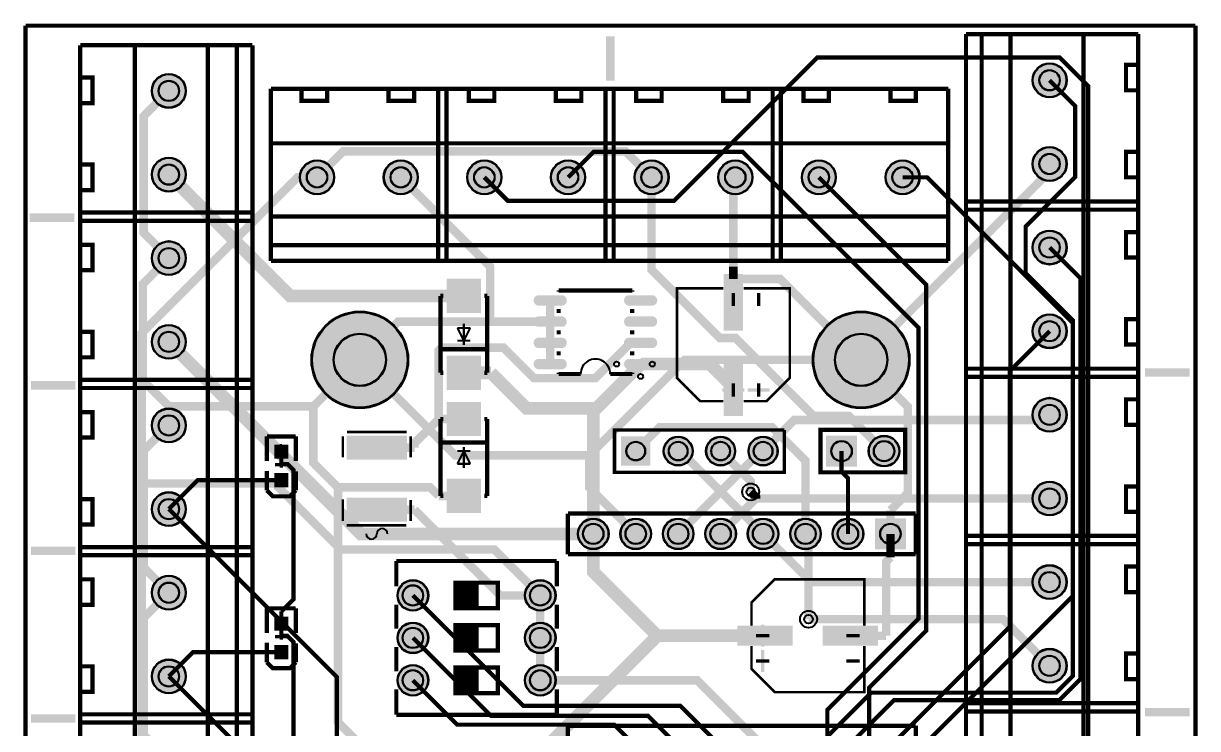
# Model space of a CAD drawing. Extents: x -432 to 3026, y -2850 to 1057.
# Drawn here: x -432 to 2334, y -604 to 1057 of the extents above; entities that cross this region are included whole.
import ezdxf

# ---------------------------------------------------------------- set-up
doc = ezdxf.new("R2010")
doc.units = 9
for name, color, linetype, true_color in [('BoardOutLine', 7, 'Continuous', 0xff00ff), ('BottomLayer', 7, 'Continuous', 0x0000ff), ('BottomSolderMaskLayer', 7, 'Continuous', 0xaa00ff), ('Document', 7, 'Continuous', 0xffffff), ('Hole', 7, 'Continuous', 0x222222), ('Multi-Layer', 7, 'Continuous', 0xc0c0c0), ('TopLayer', 7, 'Continuous', 0xff0000), ('TopPasteMaskLayer', 7, 'Continuous', 0x808080), ('TopSilkLayer', 7, 'Continuous', 0xffcc00), ('TopSolderMaskLayer', 7, 'Continuous', 0x800080)]:
    doc.layers.add(name, color=color, linetype=linetype, true_color=true_color)

msp = doc.modelspace()

# ---------------------------------------------------------------- hatches: boundary and pattern name
at = {"layer": 'BottomSolderMaskLayer'}
for points in [[(1944.6, 923.6, 1), (2025.4, 923.6, 1)], [(-130.4, 898.6, 1), (-49.6, 898.6, 1)], [(1944.6, 726.4, 1), (2025.4, 726.4, 1)], [(-130.4, 701.4, 1), (-49.6, 701.4, 1)], [(218.9, 695, 1), (299.6, 695, 1)], [(416.1, 695, 1), (496.8, 695, 1)], [(612.9, 695, 1), (693.7, 695, 1)], [(810.1, 695, 1), (890.9, 695, 1)], [(1007, 695, 1), (1087.7, 695, 1)], [(1204.2, 695, 1), (1284.9, 695, 1)], [(1401, 695, 1), (1481.8, 695, 1)], [(1598.2, 695, 1), (1679, 695, 1)], [(1944.6, 529.6, 1), (2025.4, 529.6, 1)], [(-130.4, 504.6, 1), (-49.6, 504.6, 1)], [(245.8, 265, 1), (474.2, 265, 1)], [(1426.9, 265, 1), (1655.3, 265, 1)], [(1944.6, 332.4, 1), (2025.4, 332.4, 1)], [(-130.4, 307.4, 1), (-49.6, 307.4, 1)], [(1944.6, 135.5, 1), (2025.4, 135.5, 1)], [(-130.4, 110.5, 1), (-49.6, 110.5, 1)], [(975.5, 84.5), (1044.5, 84.5), (1044.5, 15.5), (975.5, 15.5)], [(1075.5, 50, 1), (1144.5, 50, 1)], [(1175.5, 50, 1), (1244.5, 50, 1)], [(1275.5, 50, 1), (1344.5, 50, 1)], [(1458.6, 86.4), (1531.4, 86.4), (1531.4, 13.6), (1458.6, 13.6)], [(1558.6, 50, 1), (1631.4, 50, 1)], [(1944.6, -61.7, 1), (2025.4, -61.7, 1)], [(-130.4, -86.7, 1), (-49.6, -86.7, 1)], [(873.6, -145, 1), (946.4, -145, 1)], [(973.6, -145, 1), (1046.4, -145, 1)], [(1073.6, -145, 1), (1146.4, -145, 1)], [(1173.6, -145, 1), (1246.4, -145, 1)], [(1273.6, -145, 1), (1346.4, -145, 1)], [(1373.6, -145, 1), (1446.4, -145, 1)], [(1473.6, -145, 1), (1546.4, -145, 1)], [(1646.4, -181.4), (1573.6, -181.4), (1573.6, -108.6), (1646.4, -108.6)], [(1944.6, -258.6, 1), (2025.4, -258.6, 1)], [(-130.4, -283.6, 1), (-49.6, -283.6, 1)], [(448.6, -290, 1), (521.4, -290, 1)], [(748.6, -290, 1), (821.4, -290, 1)], [(448.6, -390, 1), (521.4, -390, 1)], [(748.6, -390, 1), (821.4, -390, 1)], [(-130.4, -480.8, 1), (-49.6, -480.8, 1)], [(1944.6, -455.8, 1), (2025.4, -455.8, 1)], [(448.6, -490, 1), (521.4, -490, 1)], [(748.6, -490, 1), (821.4, -490, 1)]]:
    msp.add_hatch(color=256, dxfattribs=at).paths.add_polyline_path(points)
at = {"layer": 'Document'}
for points in [[(603.9, 442.9), (603.9, 388.7), (599.7, 388.7), (599.4, 392.7), (599.5, 442.6), (599.3, 442.7), (603.7, 442.7), (603.8, 442.8)], [(587.4, 414.8), (621.7, 414.8), (621.8, 414.9), (621.8, 419.1), (621.6, 419.3), (587.4, 419.3), (587.2, 419.1), (587.2, 414.5)], [(1236.1, 422.7), (1243.9, 422.7), (1243.9, 391.5), (1236.1, 391.5)], [(611.2, 207.7), (610.5, 207.5), (602, 207.5), (602.1, 261.2), (602.9, 261.6), (611.4, 261.6)], [(1214, 190.2), (1266, 190.2), (1266, 198), (1214, 198)], [(1236.1, 178.5), (1243.9, 178.5), (1243.9, 209.6), (1236.1, 209.6)], [(598.8, 152.3), (599.5, 152.5), (608, 152.5), (607.9, 98.8), (607.1, 98.4), (598.6, 98.4)], [(185.8, 51.8), (159.8, 51.8), (159.8, 57.8), (185.8, 57.8)], [(171, 41), (171, 67), (177, 67), (177, 41)], [(173, -32), (173, -6), (179, -6), (179, -32)], [(622.6, -54.8), (588.3, -54.8), (588.2, -54.9), (588.2, -59.1), (588.4, -59.3), (622.6, -59.3), (622.8, -59.1), (622.8, -54.5)], [(606.1, -82.9), (606.1, -28.7), (610.3, -28.7), (610.6, -32.7), (610.5, -82.6), (610.7, -82.7), (606.3, -82.7), (606.2, -82.8)], [(185.8, -353.2), (159.8, -353.2), (159.8, -347.2), (185.8, -347.2)], [(171, -364), (171, -338), (177, -338), (177, -364)], [(1305.2, -359), (1305.2, -411), (1313, -411), (1313, -359)], [(1293.5, -381.1), (1293.5, -388.9), (1324.6, -388.9), (1324.6, -381.1)], [(1537.7, -381.1), (1537.7, -388.9), (1506.5, -388.9), (1506.5, -381.1)], [(173, -437), (173, -411), (179, -411), (179, -437)]]:
    msp.add_hatch(color=256, dxfattribs=at).paths.add_polyline_path(points)
at = {"layer": 'Multi-Layer'}
for points in [[(1945.6, 923.6, 1), (2024.4, 923.6, 1)], [(-129.4, 898.6, 1), (-50.6, 898.6, 1)], [(1945.6, 726.4, 1), (2024.4, 726.4, 1)], [(-129.4, 701.4, 1), (-50.6, 701.4, 1)], [(219.9, 695, 1), (298.6, 695, 1)], [(417.1, 695, 1), (495.8, 695, 1)], [(613.9, 695, 1), (692.7, 695, 1)], [(811.1, 695, 1), (889.9, 695, 1)], [(1008, 695, 1), (1086.7, 695, 1)], [(1205.2, 695, 1), (1283.9, 695, 1)], [(1402, 695, 1), (1480.8, 695, 1)], [(1599.2, 695, 1), (1678, 695, 1)], [(1945.6, 529.6, 1), (2024.4, 529.6, 1)], [(-129.4, 504.6, 1), (-50.6, 504.6, 1)], [(1945.6, 332.4, 1), (2024.4, 332.4, 1)], [(-129.4, 307.4, 1), (-50.6, 307.4, 1)], [(1945.6, 135.5, 1), (2024.4, 135.5, 1)], [(-129.4, 110.5, 1), (-50.6, 110.5, 1)], [(976.5, 83.5), (1043.5, 83.5), (1043.5, 16.5), (976.5, 16.5)], [(1076.5, 50, 1), (1143.5, 50, 1)], [(1176.5, 50, 1), (1243.5, 50, 1)], [(1276.5, 50, 1), (1343.5, 50, 1)], [(1459.6, 85.4), (1530.4, 85.4), (1530.4, 14.6), (1459.6, 14.6)], [(1559.6, 50, 1), (1630.4, 50, 1)], [(1945.6, -61.7, 1), (2024.4, -61.7, 1)], [(-129.4, -86.7, 1), (-50.6, -86.7, 1)], [(874.6, -145, 1), (945.4, -145, 1)], [(974.6, -145, 1), (1045.4, -145, 1)], [(1074.6, -145, 1), (1145.4, -145, 1)], [(1174.6, -145, 1), (1245.4, -145, 1)], [(1274.6, -145, 1), (1345.4, -145, 1)], [(1374.6, -145, 1), (1445.4, -145, 1)], [(1474.6, -145, 1), (1545.4, -145, 1)], [(1645.4, -180.4), (1574.6, -180.4), (1574.6, -109.6), (1645.4, -109.6)], [(1945.6, -258.6, 1), (2024.4, -258.6, 1)], [(-129.4, -283.6, 1), (-50.6, -283.6, 1)], [(449.6, -290, 1), (520.4, -290, 1)], [(749.6, -290, 1), (820.4, -290, 1)], [(449.6, -390, 1), (520.4, -390, 1)], [(749.6, -390, 1), (820.4, -390, 1)], [(-129.4, -480.8, 1), (-50.6, -480.8, 1)], [(1945.6, -455.8, 1), (2024.4, -455.8, 1)], [(449.6, -490, 1), (520.4, -490, 1)], [(749.6, -490, 1), (820.4, -490, 1)]]:
    msp.add_hatch(color=256, dxfattribs=at).paths.add_polyline_path(points)
at = {"layer": 'TopLayer'}
for points in [[(644.4, 454.9), (644.4, 376.2), (565.6, 376.2), (565.6, 454.9)], [(1217.4, 336.4), (1217.4, 464.8), (1262.6, 464.8), (1262.6, 336.4)], [(781.3, 393.8, -0.785398), (781.3, 416.2), (835.7, 416.2, -0.785398), (835.7, 393.8)], [(994.3, 393.8, -0.785398), (994.3, 416.2), (1048.7, 416.2, -0.785398), (1048.7, 393.8)], [(781.3, 343.8, -0.785398), (781.3, 366.2), (835.7, 366.2, -0.785398), (835.7, 343.8)], [(994.3, 343.8, -0.785398), (994.3, 366.2), (1048.7, 366.2, -0.785398), (1048.7, 343.8)], [(781.3, 293.8, -0.785398), (781.3, 316.2), (835.7, 316.2, -0.785398), (835.7, 293.8)], [(994.3, 293.8, -0.785398), (994.3, 316.2), (1048.7, 316.2, -0.785398), (1048.7, 293.8)], [(644.4, 273.8), (644.4, 195.1), (565.6, 195.1), (565.6, 273.8)], [(781.3, 243.8, -0.785398), (781.3, 266.2), (835.7, 266.2, -0.785398), (835.7, 243.8)], [(994.3, 243.8, -0.785398), (994.3, 266.2), (1048.7, 266.2, -0.785398), (1048.7, 243.8)], [(1217.4, 135.2), (1217.4, 263.6), (1262.6, 263.6), (1262.6, 135.2)], [(565.6, 86.2), (565.6, 164.9), (644.4, 164.9), (644.4, 86.2)], [(468.9, 30.3), (331.1, 30.3), (331.1, 85.7), (468.9, 85.7)], [(190.7, 32.8), (159.3, 32.8), (159.3, 64.2), (190.7, 64.2)], [(190.7, -34.2), (159.3, -34.2), (159.3, -2.8), (190.7, -2.8)], [(565.6, -94.9), (565.6, -16.2), (644.4, -16.2), (644.4, -94.9)], [(468.9, -60.3), (331.1, -60.3), (331.1, -115.7), (468.9, -115.7)], [(190.7, -372.2), (159.3, -372.2), (159.3, -340.8), (190.7, -340.8)], [(1250.2, -362.4), (1378.6, -362.4), (1378.6, -407.6), (1250.2, -407.6)], [(1451.4, -362.4), (1579.8, -362.4), (1579.8, -407.6), (1451.4, -407.6)], [(190.7, -439.2), (159.3, -439.2), (159.3, -407.8), (190.7, -407.8)]]:
    msp.add_hatch(color=256, dxfattribs=at).paths.add_polyline_path(points)
at = {"layer": 'TopPasteMaskLayer'}
for points in [[(644.4, 454.9), (644.4, 376.2), (565.6, 376.2), (565.6, 454.9)], [(1217.4, 336.4), (1217.4, 464.8), (1262.6, 464.8), (1262.6, 336.4)], [(781.3, 393.8, -0.785398), (781.3, 416.2), (835.7, 416.2, -0.785398), (835.7, 393.8)], [(994.3, 393.8, -0.785398), (994.3, 416.2), (1048.7, 416.2, -0.785398), (1048.7, 393.8)], [(781.3, 343.8, -0.785398), (781.3, 366.2), (835.7, 366.2, -0.785398), (835.7, 343.8)], [(994.3, 343.8, -0.785398), (994.3, 366.2), (1048.7, 366.2, -0.785398), (1048.7, 343.8)], [(781.3, 293.8, -0.785398), (781.3, 316.2), (835.7, 316.2, -0.785398), (835.7, 293.8)], [(994.3, 293.8, -0.785398), (994.3, 316.2), (1048.7, 316.2, -0.785398), (1048.7, 293.8)], [(644.4, 273.8), (644.4, 195.1), (565.6, 195.1), (565.6, 273.8)], [(781.3, 243.8, -0.785398), (781.3, 266.2), (835.7, 266.2, -0.785398), (835.7, 243.8)], [(994.3, 243.8, -0.785398), (994.3, 266.2), (1048.7, 266.2, -0.785398), (1048.7, 243.8)], [(1217.4, 135.2), (1217.4, 263.6), (1262.6, 263.6), (1262.6, 135.2)], [(565.6, 86.2), (565.6, 164.9), (644.4, 164.9), (644.4, 86.2)], [(464.9, 30.3), (427.4, 30.3), (423.4, 34.2), (423.4, 45.2), (419.5, 49.1), (380.5, 49.1), (376.6, 45.2), (376.6, 34.2), (372.6, 30.3), (335.1, 30.3), (331.1, 34.2), (331.1, 81.7), (335.1, 85.7), (464.9, 85.7), (468.9, 81.7), (468.9, 34.2)], [(190.7, 32.8), (159.3, 32.8), (159.3, 64.2), (190.7, 64.2)], [(190.7, -34.2), (159.3, -34.2), (159.3, -2.8), (190.7, -2.8)], [(565.6, -94.9), (565.6, -16.2), (644.4, -16.2), (644.4, -94.9)], [(464.9, -60.3), (427.4, -60.3), (423.4, -64.2), (423.4, -75.2), (419.5, -79.1), (380.5, -79.1), (376.6, -75.2), (376.6, -64.2), (372.6, -60.3), (335.1, -60.3), (331.1, -64.2), (331.1, -111.7), (335.1, -115.7), (464.9, -115.7), (468.9, -111.7), (468.9, -64.2)], [(190.7, -372.2), (159.3, -372.2), (159.3, -340.8), (190.7, -340.8)], [(1250.2, -362.4), (1378.6, -362.4), (1378.6, -407.6), (1250.2, -407.6)], [(1451.4, -362.4), (1579.8, -362.4), (1579.8, -407.6), (1451.4, -407.6)], [(190.7, -439.2), (159.3, -439.2), (159.3, -407.8), (190.7, -407.8)]]:
    msp.add_hatch(color=256, dxfattribs=at).paths.add_polyline_path(points)
at = {"layer": 'TopSilkLayer'}
for points in [[(940, 1027.5), (960, 1027.5), (960, 922.5), (940, 922.5), (940, 1027.5)], [(-417.5, 610), (-312.5, 610), (-312.5, 590), (-417.5, 590), (-417.5, 610)], [(1295.9, 422.7), (1303.7, 422.7), (1303.7, 391.5), (1295.9, 391.5)], [(2210, 245), (2315, 245), (2315, 225), (2210, 225), (2210, 245)], [(-415, 215), (-310, 215), (-310, 195), (-415, 195), (-415, 215)], [(1273.8, 190.2), (1325.7, 190.2), (1325.7, 198), (1273.8, 198)], [(1295.9, 178.5), (1303.7, 178.5), (1303.7, 209.6), (1295.9, 209.6)], [(-415, -175), (-310, -175), (-310, -195), (-415, -195), (-415, -175)], [(1293.5, -440.9), (1293.5, -448.7), (1324.6, -448.7), (1324.6, -440.9)], [(1305.2, -418.8), (1305.2, -470.7), (1313, -470.7), (1313, -418.8)], [(1537.7, -440.9), (1537.7, -448.7), (1506.5, -448.7), (1506.5, -440.9)], [(-415, -570), (-310, -570), (-310, -590), (-415, -590), (-415, -570)], [(2210, -555), (2315, -555), (2315, -575), (2210, -575), (2210, -555)]]:
    msp.add_hatch(color=256, dxfattribs=at).paths.add_polyline_path(points)
at = {"layer": 'TopSolderMaskLayer'}
for points in [[(1944.6, 923.6, 1), (2025.4, 923.6, 1)], [(-130.4, 898.6, 1), (-49.6, 898.6, 1)], [(1944.6, 726.4, 1), (2025.4, 726.4, 1)], [(-130.4, 701.4, 1), (-49.6, 701.4, 1)], [(218.9, 695, 1), (299.6, 695, 1)], [(416.1, 695, 1), (496.8, 695, 1)], [(612.9, 695, 1), (693.7, 695, 1)], [(810.1, 695, 1), (890.9, 695, 1)], [(1007, 695, 1), (1087.7, 695, 1)], [(1204.2, 695, 1), (1284.9, 695, 1)], [(1401, 695, 1), (1481.8, 695, 1)], [(1598.2, 695, 1), (1679, 695, 1)], [(1944.6, 529.6, 1), (2025.4, 529.6, 1)], [(-130.4, 504.6, 1), (-49.6, 504.6, 1)], [(645.4, 455.9), (645.4, 375.2), (564.6, 375.2), (564.6, 455.9)], [(1217, 333.6), (1217, 467.6), (1263, 467.6), (1263, 333.6)], [(778.9, 392.8, -0.785398), (778.9, 417.2), (838.1, 417.2, -0.785398), (838.1, 392.8)], [(991.9, 392.8, -0.785398), (991.9, 417.2), (1051.1, 417.2, -0.785398), (1051.1, 392.8)], [(245.8, 265, 1), (474.2, 265, 1)], [(778.9, 342.8, -0.785398), (778.9, 367.2), (838.1, 367.2, -0.785398), (838.1, 342.8)], [(991.9, 342.8, -0.785398), (991.9, 367.2), (1051.1, 367.2, -0.785398), (1051.1, 342.8)], [(1426.9, 265, 1), (1655.3, 265, 1)], [(1944.6, 332.4, 1), (2025.4, 332.4, 1)], [(-130.4, 307.4, 1), (-49.6, 307.4, 1)], [(778.9, 292.8, -0.785398), (778.9, 317.2), (838.1, 317.2, -0.785398), (838.1, 292.8)], [(991.9, 292.8, -0.785398), (991.9, 317.2), (1051.1, 317.2, -0.785398), (1051.1, 292.8)], [(645.4, 274.8), (645.4, 194.1), (564.6, 194.1), (564.6, 274.8)], [(778.9, 242.8, -0.785398), (778.9, 267.2), (838.1, 267.2, -0.785398), (838.1, 242.8)], [(991.9, 242.8, -0.785398), (991.9, 267.2), (1051.1, 267.2, -0.785398), (1051.1, 242.8)], [(1217, 132.4), (1217, 266.4), (1263, 266.4), (1263, 132.4)], [(1944.6, 135.5, 1), (2025.4, 135.5, 1)], [(-130.4, 110.5, 1), (-49.6, 110.5, 1)], [(564.6, 85.2), (564.6, 165.9), (645.4, 165.9), (645.4, 85.2)], [(471.4, 29.9), (328.6, 29.9), (328.6, 86.1), (471.4, 86.1)], [(975.5, 84.5), (1044.5, 84.5), (1044.5, 15.5), (975.5, 15.5)], [(1075.5, 50, 1), (1144.5, 50, 1)], [(1175.5, 50, 1), (1244.5, 50, 1)], [(1275.5, 50, 1), (1344.5, 50, 1)], [(1458.6, 86.4), (1531.4, 86.4), (1531.4, 13.6), (1458.6, 13.6)], [(1558.6, 50, 1), (1631.4, 50, 1)], [(191.7, 31.8), (158.3, 31.8), (158.3, 65.2), (191.7, 65.2)], [(191.7, -35.2), (158.3, -35.2), (158.3, -1.8), (191.7, -1.8)], [(564.6, -95.9), (564.6, -15.2), (645.4, -15.2), (645.4, -95.9)], [(1944.6, -61.7, 1), (2025.4, -61.7, 1)], [(-130.4, -86.7, 1), (-49.6, -86.7, 1)], [(471.4, -59.9), (328.6, -59.9), (328.6, -116.1), (471.4, -116.1)], [(873.6, -145, 1), (946.4, -145, 1)], [(973.6, -145, 1), (1046.4, -145, 1)], [(1073.6, -145, 1), (1146.4, -145, 1)], [(1173.6, -145, 1), (1246.4, -145, 1)], [(1273.6, -145, 1), (1346.4, -145, 1)], [(1373.6, -145, 1), (1446.4, -145, 1)], [(1473.6, -145, 1), (1546.4, -145, 1)], [(1646.4, -181.4), (1573.6, -181.4), (1573.6, -108.6), (1646.4, -108.6)], [(1944.6, -258.6, 1), (2025.4, -258.6, 1)], [(-130.4, -283.6, 1), (-49.6, -283.6, 1)], [(448.6, -290, 1), (521.4, -290, 1)], [(748.6, -290, 1), (821.4, -290, 1)], [(191.7, -373.2), (158.3, -373.2), (158.3, -339.8), (191.7, -339.8)], [(448.6, -390, 1), (521.4, -390, 1)], [(748.6, -390, 1), (821.4, -390, 1)], [(1249.2, -361.4), (1379.6, -361.4), (1379.6, -408.6), (1249.2, -408.6)], [(1450.4, -361.4), (1580.8, -361.4), (1580.8, -408.6), (1450.4, -408.6)], [(191.7, -440.2), (158.3, -440.2), (158.3, -406.8), (191.7, -406.8)], [(-130.4, -480.8, 1), (-49.6, -480.8, 1)], [(1944.6, -455.8, 1), (2025.4, -455.8, 1)], [(448.6, -490, 1), (521.4, -490, 1)], [(748.6, -490, 1), (821.4, -490, 1)]]:
    msp.add_hatch(color=256, dxfattribs=at).paths.add_polyline_path(points)

# ---------------------------------------------------------------- linework, layer by layer
at = {"layer": 'BoardOutLine', "const_width": 10}
for points in [[(-427.4, 1052.4), (-427.4, 257.6), (-427.4, -2845.3)], [(2328.5, 1052.4), (-427.4, 1052.4)], [(-427.4, -2845.2), (2328.5, -2845.2), (2328.5, 1052.4)]]:
    msp.add_lwpolyline(points, dxfattribs=at)
at = {"layer": 'BottomLayer'}
for points, const_width in [([(1605, -1560), (1940.7, -1560), (2075.7, -1425), (2075.7, 910.4), (2008.8, 977.3), (1438.1, 977.3), (1100.3, 639.5), (708.8, 639.5), (653.3, 695)], 10), ([(958.5, -645), (958.5, -669.3), (987.2, -697.9), (1428.5, -697.9), (1461.4, -665), (1461.4, -622.2), (1564.6, -519), (2000.6, -519), (2039.5, -480), (2039.5, 358.3), (1928.7, 469.1), (1928.7, 579.4), (2045, 695.8), (2045, 863.6), (1985, 923.6)], 10), ([(259.2, 695), (320.5, 756.3), (986.1, 756.3), (1047.3, 695)], 20), ([(1541.1, 265), (1985, 708.9), (1985, 726.4)], 20), ([(259.2, 695), (213.3, 695), (-153.9, 327.9), (-153.9, -26.2)], 20), ([(1510, -645), (1618, -537), (2008.1, -537), (2057.6, -487.5), (2057.6, 457), (1985, 529.6)], 10), ([(910, -145), (362.4, -145), (-90, 307.4)], 30), ([(360, 265), (585, 40), (900.5, 40)], 20), ([(900.5, 40), (1125.5, 265), (1541.1, 265)], 20), ([(1310, 50), (1383.1, 123.1), (1972.6, 123.1), (1985, 135.5)], 20), ([(1110, -145), (1305, 50), (1310, 50)], 20), ([(1010, -145), (900.5, -35.6), (900.5, 40)], 20), ([(785, -290), (676.8, -181.7), (315.1, -181.7), (159.6, -26.2), (-153.9, -26.2)], 20), ([(-153.9, -26.2), (-153.9, -1205), (-90, -1268.9)], 20), ([(1210, -145), (1293.3, -61.7)], 20), ([(1280.8, -46.1), (1293.3, -58.7), (1293.3, -61.7)], 20), ([(1293.3, -61.7), (1985, -61.7)], 20), ([(-90, -86.7), (305.7, -482.4), (305.7, -1018), (547.7, -1260), (605, -1260)], 10), ([(1310, -145), (1423.5, -258.6), (1985, -258.6)], 20), ([(1210, -645), (1114.9, -549.9), (744.9, -549.9), (485, -290)], 10), ([(1985, -455.8), (1875.4, -346.1), (1417.1, -346.1)], 20), ([(485, -390), (668.7, -573.7), (1038.7, -573.7), (1110, -645)], 10), ([(-90, -480.8), (210, -780.7), (210, -965), (605, -1360)], 10), ([(1010, -645), (959.4, -594.4), (589.4, -594.4), (485, -490)], 10), ([(1310, -645), (1154.9, -490), (785, -490)], 20)]:
    msp.add_lwpolyline(points, dxfattribs=dict(at, const_width=const_width))
at = {"layer": 'BottomSolderMaskLayer'}
for centre, radius in [((1985, 923.6), 40.4), ((1985, 923.6), 24.2), ((-90, 898.6), 40.4), ((-90, 898.6), 24.2), ((1985, 726.4), 40.4), ((1985, 726.4), 24.2), ((-90, 701.4), 40.4), ((-90, 701.4), 24.2), ((259.2, 695), 40.4), ((259.2, 695), 24.2), ((456.4, 695), 40.4), ((456.4, 695), 24.2), ((653.3, 695), 40.4), ((653.3, 695), 24.2), ((850.5, 695), 40.4), ((850.5, 695), 24.2), ((1047.3, 695), 40.4), ((1047.3, 695), 24.2), ((1244.6, 695), 40.4), ((1244.6, 695), 24.2), ((1441.4, 695), 40.4), ((1441.4, 695), 24.2), ((1638.6, 695), 40.4), ((1638.6, 695), 24.2), ((1985, 529.6), 40.4), ((1985, 529.6), 24.2), ((-90, 504.6), 40.4), ((-90, 504.6), 24.2), ((360, 265), 114.2), ((1541.1, 265), 114.2), ((1985, 332.4), 40.4), ((-90, 307.4), 40.4), ((1985, 332.4), 24.2), ((-90, 307.4), 24.2), ((360, 265), 62.1), ((1541.1, 265), 62.1), ((1985, 135.5), 40.4), ((-90, 110.5), 40.4), ((1985, 135.5), 24.2), ((-90, 110.5), 24.2), ((1110, 50), 34.5), ((1210, 50), 34.5), ((1310, 50), 34.5), ((1595, 50), 36.4), ((1010, 50), 22.3), ((1110, 50), 22.3), ((1210, 50), 22.3), ((1310, 50), 22.3), ((1495, 50), 24.3), ((1595, 50), 24.3), ((1985, -61.7), 40.4), ((-90, -86.7), 40.4), ((1985, -61.7), 24.2), ((-90, -86.7), 24.2), ((910, -145), 36.4), ((1010, -145), 36.4), ((1110, -145), 36.4), ((1210, -145), 36.4), ((1310, -145), 36.4), ((1410, -145), 36.4), ((1510, -145), 36.4), ((910, -145), 24.3), ((1010, -145), 24.3), ((1110, -145), 24.3), ((1210, -145), 24.3), ((1310, -145), 24.3), ((1410, -145), 24.3), ((1510, -145), 24.3), ((1610, -145), 24.3), ((1985, -258.6), 40.4), ((-90, -283.6), 40.4), ((1985, -258.6), 24.2), ((-90, -283.6), 24.2), ((485, -290), 36.4), ((485, -290), 24.3), ((785, -290), 36.4), ((785, -290), 24.3), ((485, -390), 36.4), ((785, -390), 36.4), ((485, -390), 24.3), ((785, -390), 24.3), ((-90, -480.8), 40.4), ((1985, -455.8), 40.4), ((1985, -455.8), 24.2), ((-90, -480.8), 24.2), ((485, -490), 36.4), ((485, -490), 24.3), ((785, -490), 36.4), ((785, -490), 24.3)]:
    msp.add_circle(centre, radius, dxfattribs=at)
at = {"layer": 'Document'}
msp.add_circle((1048.9, 255), 5.91, dxfattribs=at)
at = {"layer": 'Hole'}
for centre in [(1280.8, -46.1), (1417.1, -346.1)]:
    msp.add_circle(centre, 10, dxfattribs=at)
at = {"layer": 'Multi-Layer'}
for centre, radius in [((1985, 923.6), 39.4), ((1985, 923.6), 23.6), ((-90, 898.6), 39.4), ((-90, 898.6), 23.6), ((1985, 726.4), 39.4), ((1985, 726.4), 23.6), ((-90, 701.4), 39.4), ((-90, 701.4), 23.6), ((259.2, 695), 39.4), ((456.4, 695), 39.4), ((653.3, 695), 39.4), ((850.5, 695), 39.4), ((1047.3, 695), 39.4), ((1244.6, 695), 39.4), ((1441.4, 695), 39.4), ((1638.6, 695), 39.4), ((259.2, 695), 23.6), ((456.4, 695), 23.6), ((653.3, 695), 23.6), ((850.5, 695), 23.6), ((1047.3, 695), 23.6), ((1244.6, 695), 23.6), ((1441.4, 695), 23.6), ((1638.6, 695), 23.6), ((1985, 529.6), 39.4), ((-90, 504.6), 39.4), ((-90, 504.6), 23.6), ((1985, 529.6), 23.6), ((360, 265), 112.2), ((1541.1, 265), 112.2), ((1985, 332.4), 39.4), ((-90, 307.4), 39.4), ((1985, 332.4), 23.6), ((-90, 307.4), 23.6), ((360, 265), 61), ((1541.1, 265), 61), ((1985, 135.5), 39.4), ((-90, 110.5), 39.4), ((1985, 135.5), 23.6), ((-90, 110.5), 23.6), ((1110, 50), 33.5), ((1210, 50), 33.5), ((1310, 50), 33.5), ((1595, 50), 35.4), ((1010, 50), 21.7), ((1110, 50), 21.7), ((1210, 50), 21.7), ((1310, 50), 21.7), ((1495, 50), 23.6), ((1595, 50), 23.6), ((1280.8, -46.1), 20), ((1985, -61.7), 39.4), ((-90, -86.7), 39.4), ((1985, -61.7), 23.6), ((-90, -86.7), 23.6), ((910, -145), 35.4), ((1010, -145), 35.4), ((1110, -145), 35.4), ((1210, -145), 35.4), ((1310, -145), 35.4), ((1410, -145), 35.4), ((1510, -145), 35.4), ((910, -145), 23.6), ((1010, -145), 23.6), ((1110, -145), 23.6), ((1210, -145), 23.6), ((1310, -145), 23.6), ((1410, -145), 23.6), ((1510, -145), 23.6), ((1610, -145), 23.6), ((1985, -258.6), 39.4), ((-90, -283.6), 39.4), ((1985, -258.6), 23.6), ((-90, -283.6), 23.6), ((485, -290), 35.4), ((485, -290), 23.6), ((785, -290), 35.4), ((785, -290), 23.6), ((1417.1, -346.1), 20), ((485, -390), 35.4), ((785, -390), 35.4), ((485, -390), 23.6), ((785, -390), 23.6), ((-90, -480.8), 39.4), ((1985, -455.8), 39.4), ((1985, -455.8), 23.6), ((-90, -480.8), 23.6), ((485, -490), 35.4), ((485, -490), 23.6), ((785, -490), 35.4), ((785, -490), 23.6)]:
    msp.add_circle(centre, radius, dxfattribs=at)
at = {"layer": 'TopLayer'}
for points, const_width in [([(-90, 504.6), (-149.4, 564), (-149.4, 839.2), (-90, 898.6)], 20), ([(850.5, 695), (910.5, 755), (1261.8, 755), (1676.4, 340.4), (1676.4, -344.8), (1461.4, -559.9), (1461.4, -718.2), (1515.9, -772.7), (1515.9, -1570.9), (1605, -1660)], 10), ([(605, 415.5), (195.9, 415.5), (-90, 701.4)], 30), ([(667, 355), (667, 484.5), (456.4, 695)], 20), ([(1047.3, 695), (1047.3, 477.2), (1208.2, 316.4), (1245.4, 316.4), (1429, 132.8), (1512.2, 132.8), (1595, 50)], 20), ([(1244.5, 695), (1240, 690.4), (1240, 484.8)], 20), ([(1441.4, 695), (1694.5, 441.9), (1694.5, -372.4), (1560, -506.9), (1560, -982.9), (1534, -1008.9), (1534, -1389), (1605, -1460)], 10), ([(1638.6, 695), (1696.6, 695), (2040.2, 351.4), (2040.2, -291.1), (1658.5, -672.8), (1658.5, -1106.5), (1605, -1160)], 10), ([(-90, 504.6), (-151.4, 443.2), (-151.4, 216.9), (-90, 155.5)], 20), ([(1240, 455.5), (1240, 484.8)], 20), ([(1240, 400.6), (1240, 455.5)], 20), ([(1240, 455.5), (1350.6, 455.5), (1541.1, 265)], 20), ([(808.5, 405), (808.5, 355)], 20), ([(360, 265), (450, 355), (667, 355)], 20), ([(667, 355), (808.5, 355)], 20), ([(808.5, 355), (808.5, 305)], 20), ([(1985, 332.4), (1891.5, 238.8), (1891.5, -363.5), (1610, -645)], 10), ([(1021.5, 305), (997.8, 305), (914.8, 222), (770.2, 222), (698.3, 293.8), (552.5, 293.8), (545.6, 286.9), (545.6, 125.5)], 20), ([(808.5, 305), (808.5, 255)], 20), ([(250.5, 155.5), (360, 265)], 20), ([(605, 234.4), (669.4, 234.4)], 30), ([(910, 151), (752.8, 151), (669.4, 234.4)], 30), ([(910, 151), (917.5, 151), (1021.5, 255)], 30), ([(1240, 199.4), (1184.4, 255), (1021.5, 255)], 30), ([(1541.1, 265), (1650.9, 155.2), (1650.9, -48.6), (1610, -89.6)], 20), ([(910, -145), (910, 151)], 30), ([(-90, 155.5), (-90, 110.5)], 20), ([(-90, 155.5), (250.5, 155.5)], 20), ([(308.5, -35.3), (250.5, 22.7), (250.5, 155.5)], 20), ([(-90, -283.6), (-149.4, -224.2), (-149.4, 51.1), (-90, 110.5)], 20), ([(488.9, 58), (488.9, 68.8), (545.6, 125.5)], 20), ([(605, 125.5), (545.6, 125.5)], 20), ([(1010, 50), (1065.9, 105.9), (1331.4, 105.9), (1410, 27.3), (1410, -145)], 20), ([(400, 58), (488.9, 58)], 20), ([(1110, 50), (1115, 50), (1310, -145)], 20), ([(1210, 50), (1280.8, -20.8), (1280.8, -46.1)], 20), ([(175, 48.5), (175, 19.7)], 10), ([(1495, 50), (1495, 1.5)], 10), ([(175, 19.7), (189.4, 19.7), (203.8, 5.3), (203.8, -298.9), (175, -327.7)], 10), ([(1495, 1.5), (1510, -13.5), (1510, -145)], 10), ([(175, -18.5), (-21.8, -18.5), (-90, -86.7)], 10), ([(308.5, -35.3), (525.3, -35.3), (545.6, -55.6)], 20), ([(419.2, -699), (308.5, -588.3), (308.5, -35.3)], 20), ([(605, -55.6), (545.6, -55.6)], 20), ([(400, -88), (488.9, -88)], 20), ([(488.9, -88), (690.9, -290), (785, -290)], 20), ([(1610, -145), (1610, -89.6)], 20), ([(1060.8, -385), (910, -234.2), (910, -145)], 30), ([(1417.1, -346.1), (1417.1, -152.1), (1410, -145)], 20), ([(1610, -172.7), (1610, -145)], 20), ([(1610, -172.7), (1610, -200.4)], 20), ([(1599.8, -385), (1599.8, -210.7), (1610, -200.4)], 20), ([(-90, -677.6), (-149.4, -618.2), (-149.4, -342.9), (-90, -283.6)], 20), ([(785, -390), (785, -290)], 20), ([(175, -356.5), (175, -327.7)], 10), ([(175, -356.5), (175, -385.3)], 10), ([(175, -722.7), (203.8, -693.9), (203.8, -399.7), (189.4, -385.3), (175, -385.3)], 10), ([(1060.8, -385), (788, -657.8), (788, -1001.5)], 30), ([(785, -490), (785, -390)], 20), ([(1225.2, -385), (1060.8, -385)], 30), ([(1314.4, -385), (1225.2, -385)], 30), ([(1515.6, -385), (1599.8, -385)], 20), ([(175, -423.5), (-32.8, -423.5), (-90, -480.8)], 10)]:
    msp.add_lwpolyline(points, dxfattribs=dict(at, const_width=const_width))
at = {"layer": 'TopSilkLayer'}
for points, const_width in [([(1788.1, 618.9), (1788.1, 1032.3)], 10), ([(1788.1, 1032.3), (2193.7, 1032.3)], 10), ([(1825, 618.3), (1825, 1031.7)], 10), ([(1892.9, 618.9), (1892.9, 1032.3)], 10), ([(2065, 618.3), (2065, 1031.7)], 10), ([(2193.7, 618.9), (2193.7, 1032.3)], 10), ([(106.9, 1006.1), (-298.7, 1006.1)], 10), ([(-298.7, 1006.1), (-298.7, 592.7)], 10), ([(-170, 1006.7), (-170, 593.3)], 10), ([(2.1, 1006.1), (2.1, 592.7)], 10), ([(70, 1006.7), (70, 593.3)], 10), ([(106.9, 1006.1), (106.9, 592.7)], 10), ([(2190, 900), (2165, 900), (2165, 960), (2190, 960)], 10), ([(-295, 930), (-270, 930), (-270, 870), (-295, 870)], 10), ([(563.9, 903.7), (150.6, 903.7)], 10), ([(150.6, 498.1), (150.6, 903.7)], 10), ([(282.8, 900), (282.8, 875), (222.8, 875), (222.8, 900)], 10), ([(487.8, 900), (487.8, 875), (427.8, 875), (427.8, 900)], 10), ([(958, 903.7), (544.6, 903.7)], 10), ([(544.6, 498.1), (544.6, 903.7)], 10), ([(563.9, 498.1), (563.9, 903.7)], 10), ([(676.9, 900), (676.9, 875), (616.9, 875), (616.9, 900)], 10), ([(881.9, 900), (881.9, 875), (821.9, 875), (821.9, 900)], 10), ([(1352, 903.7), (938.7, 903.7)], 10), ([(938.7, 498.1), (938.7, 903.7)], 10), ([(958, 498.1), (958, 903.7)], 10), ([(1071, 900), (1071, 875), (1011, 875), (1011, 900)], 10), ([(1276, 900), (1276, 875), (1216, 875), (1216, 900)], 10), ([(1746.1, 903.7), (1332.7, 903.7)], 10), ([(1332.7, 498.1), (1332.7, 903.7)], 10), ([(1352, 498.1), (1352, 903.7)], 10), ([(1465, 900), (1465, 875), (1405, 875), (1405, 900)], 10), ([(1670, 900), (1670, 875), (1610, 875), (1610, 900)], 10), ([(1746.1, 498.1), (1746.1, 903.7)], 10), ([(564.5, 775), (151.1, 775)], 10), ([(958.6, 775), (545.2, 775)], 10), ([(1352.6, 775), (939.3, 775)], 10), ([(1746.7, 775), (1333.3, 775)], 10), ([(2190, 695), (2165, 695), (2165, 755), (2190, 755)], 10), ([(-295, 725), (-270, 725), (-270, 665), (-295, 665)], 10), ([(1788.1, 224.9), (1788.1, 638.2)], 10), ([(1788.1, 638.2), (2193.7, 638.2)], 10), ([(1825, 224.3), (1825, 637.7)], 10), ([(1892.9, 224.9), (1892.9, 638.2)], 10), ([(2065, 224.3), (2065, 637.7)], 10), ([(2193.7, 224.9), (2193.7, 638.2)], 10), ([(106.9, 612.1), (-298.7, 612.1)], 10), ([(-298.7, 612.1), (-298.7, 198.7)], 10), ([(-170, 612.7), (-170, 199.3)], 10), ([(2.1, 612.1), (2.1, 198.7)], 10), ([(70, 612.7), (70, 199.3)], 10), ([(106.9, 612.1), (106.9, 198.7)], 10), ([(1788.1, 618.9), (2193.7, 618.9)], 10), ([(106.9, 592.7), (-298.7, 592.7)], 10), ([(563.9, 602.9), (150.6, 602.9)], 10), ([(958, 602.9), (544.6, 602.9)], 10), ([(1352, 602.9), (938.7, 602.9)], 10), ([(1746.1, 602.9), (1332.7, 602.9)], 10), ([(2190, 506), (2165, 506), (2165, 566), (2190, 566)], 10), ([(-295, 536), (-270, 536), (-270, 476), (-295, 476)], 10), ([(564.5, 535), (151.1, 535)], 10), ([(958.6, 535), (545.2, 535)], 10), ([(1352.6, 535), (939.3, 535)], 10), ([(1746.7, 535), (1333.3, 535)], 10), ([(563.9, 498.1), (150.6, 498.1)], 10), ([(958, 498.1), (544.6, 498.1)], 10), ([(1352, 498.1), (938.7, 498.1)], 10), ([(1746.1, 498.1), (1332.7, 498.1)], 10), ([(549.9, 234.5), (549.9, 415.6)], 10), ([(549.9, 415.6), (556.5, 415.6)], 10), ([(653.5, 415.6), (660.1, 415.6)], 10), ([(660.1, 234.5), (660.1, 415.6)], 10), ([(828.4, 428.4), (828.4, 425.3)], 10), ([(828.4, 428.4), (1001.6, 428.4)], 10), ([(1001.6, 428.4), (1001.6, 425.3)], 10), ([(1216.1, 433.5), (1107.1, 433.5), (1107.1, 222.6), (1162, 167.7), (1216.1, 167.7)], 6), ([(1263.9, 433.5), (1372.9, 433.5), (1372.9, 222.6), (1318, 167.7), (1263.9, 167.7)], 6), ([(828.4, 384.7), (828.4, 375.3)], 10), ([(1001.6, 384.7), (1001.6, 375.3)], 10), ([(2190, 301), (2165, 301), (2165, 361), (2190, 361)], 10), ([(-295, 331), (-270, 331), (-270, 271), (-295, 271)], 10), ([(590, 340), (605, 310)], 5), ([(605, 340), (590, 340)], 5), ([(605, 350), (605, 300)], 5), ([(620, 340), (605, 310)], 5), ([(605, 340), (620, 340)], 5), ([(828.4, 334.7), (828.4, 325.3)], 10), ([(1001.6, 334.7), (1001.6, 325.3)], 10), ([(605, 310), (590, 310)], 5), ([(605, 310), (620, 310)], 5), ([(660.1, 290), (549.9, 290)], 10), ([(828.4, 284.7), (828.4, 275.3)], 10), ([(1001.6, 284.7), (1001.6, 275.3)], 10), ([(1788.1, -169.1), (1788.1, 244.2)], 10), ([(1788.1, 244.2), (2193.7, 244.2)], 10), ([(1892.9, -169.1), (1892.9, 244.2)], 10), ([(2193.7, -169.1), (2193.7, 244.2)], 10), ([(106.9, 218), (-298.7, 218)], 10), ([(-298.7, 218), (-298.7, -195.4)], 10), ([(-170, 218.6), (-170, -194.8)], 10), ([(2.1, 218), (2.1, -195.4)], 10), ([(70, 218.6), (70, -194.8)], 10), ([(106.9, 218), (106.9, -195.4)], 10), ([(549.9, 234.5), (556.5, 234.5)], 10), ([(653.5, 234.5), (660.1, 234.5)], 10), ([(828.4, 234.7), (828.4, 231.6)], 10), ([(828.4, 231.6), (880, 231.6)], 10), ([(1001.6, 231.6), (950, 231.6)], 10), ([(1001.6, 234.7), (1001.6, 231.6)], 10), ([(1788.1, 224.9), (2193.7, 224.9)], 10), ([(1825, -169.7), (1825, 243.6)], 10), ([(2065, -169.7), (2065, 243.6)], 10), ([(106.9, 198.7), (-298.7, 198.7)], 10), ([(2190, 111.9), (2165, 111.9), (2165, 171.9), (2190, 171.9)], 10), ([(-295, 141.9), (-270, 141.9), (-270, 81.9), (-295, 81.9)], 10), ([(549.9, 125.6), (549.9, -55.6)], 10), ([(556.5, 125.6), (549.9, 125.6)], 10), ([(660.1, 125.6), (653.5, 125.6)], 10), ([(660.1, 125.6), (660.1, -55.6)], 10), ([(209, 84.5), (141, 84.5)], 10), ([(141, 84.5), (141, 26.5)], 10), ([(209, 84.5), (209, 26.5)], 10), ([(320, 85), (320, 35)], 6), ([(330, 95), (470, 95)], 5.98), ([(480, 35), (480, 85)], 6), ([(1360, 100), (1360, 0), (960, 0), (960, 100), (1035, 100)], 8), ([(1360, 100), (1035, 100)], 7.99), ([(549.9, 70), (660.1, 70)], 10), ([(605, 10), (605, 60)], 5), ([(605, 50), (590, 50)], 5), ([(590, 20), (605, 50)], 5), ([(620, 20), (605, 50)], 5), ([(605, 50), (620, 50)], 5), ([(141, 3.5), (141, -42.5)], 10), ([(191, 18), (160, 18)], 7.99), ([(175.3, 18), (175.3, 11.1)], 7.99), ([(209, 2.5), (209, -42.5)], 10), ([(605, 20), (590, 20)], 5), ([(605, 20), (620, 20)], 5), ([(209, -42.5), (195, -56.5), (155, -56.5), (141, -42.5)], 10), ([(556.5, -55.6), (549.9, -55.6)], 10), ([(660.1, -55.6), (653.5, -55.6)], 10), ([(2190, -93.1), (2165, -93.1), (2165, -33.1), (2190, -33.1)], 10), ([(-295, -63.1), (-270, -63.1), (-270, -123.1), (-295, -123.1)], 10), ([(320, -115), (320, -63.6)], 6), ([(480, -65), (480, -115)], 6), ([(850.2, -193), (850.2, -97)], 10), ([(850.2, -97), (1669.8, -97)], 10), ([(1669.8, -97), (1669.8, -193)], 10), ([(329.2, -125), (469.2, -125)], 5.98), ([(1788.1, -563.2), (1788.1, -149.9)], 10), ([(1788.1, -149.9), (2193.7, -149.9)], 10), ([(1788.1, -169.1), (2193.7, -169.1)], 10), ([(1825, -563.8), (1825, -150.5)], 10), ([(1892.9, -563.2), (1892.9, -149.9)], 10), ([(2065, -563.8), (2065, -150.5)], 10), ([(2193.7, -563.2), (2193.7, -149.9)], 10), ([(106.9, -176.1), (-298.7, -176.1)], 10), ([(-298.7, -176.1), (-298.7, -589.4)], 10), ([(106.9, -195.4), (-298.7, -195.4)], 10), ([(-170, -175.5), (-170, -588.8)], 10), ([(2.1, -176.1), (2.1, -589.4)], 10), ([(70, -175.5), (70, -588.8)], 10), ([(106.9, -176.1), (106.9, -589.4)], 10), ([(1669.8, -193), (850.2, -193)], 10), ([(446, -208.9), (824, -208.9)], 10), ([(446, -208.9), (446, -268.5)], 10), ([(824, -208.9), (824, -268.5)], 10), ([(2190, -282.1), (2165, -282.1), (2165, -222.1), (2190, -222.1)], 10), ([(-295, -252.1), (-270, -252.1), (-270, -312.1), (-295, -312.1)], 10), ([(595, -260), (595, -320)], 10), ([(605, -260), (605, -320)], 10), ([(615, -260), (615, -320)], 10), ([(625, -260), (625, -320)], 10), ([(635, -260), (635, -320)], 10), ([(1548.5, -361.1), (1548.5, -252.1), (1337.6, -252.1), (1282.7, -307), (1282.7, -361.1)], 6), ([(209, -320.5), (141, -320.5)], 10), ([(141, -320.5), (141, -378.5)], 10), ([(209, -320.5), (209, -378.5)], 10), ([(446, -311.4), (446, -368.5)], 10), ([(824, -311.4), (824, -368.5)], 10), ([(595, -360), (595, -420)], 10), ([(605, -360), (605, -420)], 10), ([(615, -360), (615, -420)], 10), ([(625, -360), (625, -420)], 10), ([(635, -360), (635, -420)], 10), ([(191, -387), (160, -387)], 7.99), ([(175.3, -387), (175.3, -393.9)], 7.99), ([(141, -401.5), (141, -447.5)], 10), ([(209, -402.5), (209, -447.5)], 10), ([(446, -411.4), (446, -468.5)], 10), ([(824, -411.4), (824, -468.5)], 10), ([(1548.5, -408.9), (1548.5, -517.9), (1337.6, -517.9), (1282.7, -463), (1282.7, -408.9)], 6), ([(209, -447.5), (195, -461.5), (155, -461.5), (141, -447.5)], 10), ([(2190, -487.1), (2165, -487.1), (2165, -427.1), (2190, -427.1)], 10), ([(-295, -457.1), (-270, -457.1), (-270, -517.1), (-295, -517.1)], 10), ([(595, -460), (595, -520)], 10), ([(605, -460), (605, -520)], 10), ([(615, -460), (615, -520)], 10), ([(625, -460), (625, -520)], 10), ([(635, -460), (635, -520)], 10), ([(446, -511.4), (446, -571.1)], 10), ([(824, -511.4), (824, -571.1)], 10), ([(1788.1, -957.3), (1788.1, -543.9)], 10), ([(1788.1, -543.9), (2193.7, -543.9)], 10), ([(1825, -957.9), (1825, -544.5)], 10), ([(1892.9, -957.3), (1892.9, -543.9)], 10), ([(2065, -957.9), (2065, -544.5)], 10), ([(2193.7, -957.3), (2193.7, -543.9)], 10), ([(106.9, -570.1), (-298.7, -570.1)], 10), ([(-298.7, -570.1), (-298.7, -983.5)], 10), ([(-170, -569.5), (-170, -982.9)], 10), ([(2.1, -570.1), (2.1, -983.5)], 10), ([(70, -569.5), (70, -982.9)], 10), ([(106.9, -570.1), (106.9, -983.5)], 10), ([(824, -571.1), (446, -571.1)], 10), ([(1788.1, -563.2), (2193.7, -563.2)], 10), ([(106.9, -589.4), (-298.7, -589.4)], 10), ([(850.2, -597), (1669.8, -597)], 10), ([(850.2, -693), (850.2, -597)], 10), ([(1669.8, -597), (1669.8, -693)], 10)]:
    msp.add_lwpolyline(points, dxfattribs=dict(at, const_width=const_width))
at = {"layer": 'TopSilkLayer', "const_width": 10}
for points in [[(1445, 100), (1645, 100), (1645, 0), (1445, 0), (1445, 100)], [(685, -260), (685, -320), (585, -320), (585, -260), (685, -260)], [(685, -360), (685, -420), (585, -420), (585, -360), (685, -360)], [(685, -460), (685, -520), (585, -520), (585, -460), (685, -460)]]:
    msp.add_lwpolyline(points, close=True, dxfattribs=at)
at = {"layer": 'TopSilkLayer'}
for centre in [(965, 255), (1021.5, 226)]:
    msp.add_circle(centre, 5.91, dxfattribs=at)
for centre, radius, start, end in [((915, 231.6), 35, 359.9795, 179.9795), ((412.5, -145), 12.5, 0, 180), ((387.5, -145), 12.5, 180, 0)]:
    msp.add_arc(centre, radius, start, end, dxfattribs=at)
at = {"layer": 'TopSolderMaskLayer'}
for centre, radius in [((1985, 923.6), 40.4), ((1985, 923.6), 24.2), ((-90, 898.6), 40.4), ((-90, 898.6), 24.2), ((1985, 726.4), 40.4), ((1985, 726.4), 24.2), ((-90, 701.4), 40.4), ((-90, 701.4), 24.2), ((259.2, 695), 40.4), ((259.2, 695), 24.2), ((456.4, 695), 40.4), ((456.4, 695), 24.2), ((653.3, 695), 40.4), ((653.3, 695), 24.2), ((850.5, 695), 40.4), ((850.5, 695), 24.2), ((1047.3, 695), 40.4), ((1047.3, 695), 24.2), ((1244.6, 695), 40.4), ((1244.6, 695), 24.2), ((1441.4, 695), 40.4), ((1441.4, 695), 24.2), ((1638.6, 695), 40.4), ((1638.6, 695), 24.2), ((1985, 529.6), 40.4), ((1985, 529.6), 24.2), ((-90, 504.6), 40.4), ((-90, 504.6), 24.2), ((360, 265), 114.2), ((1541.1, 265), 114.2), ((1985, 332.4), 40.4), ((-90, 307.4), 40.4), ((1985, 332.4), 24.2), ((-90, 307.4), 24.2), ((360, 265), 62.1), ((1541.1, 265), 62.1), ((1985, 135.5), 40.4), ((-90, 110.5), 40.4), ((1985, 135.5), 24.2), ((-90, 110.5), 24.2), ((1110, 50), 34.5), ((1210, 50), 34.5), ((1310, 50), 34.5), ((1595, 50), 36.4), ((1010, 50), 22.3), ((1110, 50), 22.3), ((1210, 50), 22.3), ((1310, 50), 22.3), ((1495, 50), 24.3), ((1595, 50), 24.3), ((1985, -61.7), 40.4), ((-90, -86.7), 40.4), ((1985, -61.7), 24.2), ((-90, -86.7), 24.2), ((910, -145), 36.4), ((1010, -145), 36.4), ((1110, -145), 36.4), ((1210, -145), 36.4), ((1310, -145), 36.4), ((1410, -145), 36.4), ((1510, -145), 36.4), ((910, -145), 24.3), ((1010, -145), 24.3), ((1110, -145), 24.3), ((1210, -145), 24.3), ((1310, -145), 24.3), ((1410, -145), 24.3), ((1510, -145), 24.3), ((1610, -145), 24.3), ((1985, -258.6), 40.4), ((-90, -283.6), 40.4), ((1985, -258.6), 24.2), ((-90, -283.6), 24.2), ((485, -290), 36.4), ((485, -290), 24.3), ((785, -290), 36.4), ((785, -290), 24.3), ((485, -390), 36.4), ((785, -390), 36.4), ((485, -390), 24.3), ((785, -390), 24.3), ((-90, -480.8), 40.4), ((1985, -455.8), 40.4), ((1985, -455.8), 24.2), ((-90, -480.8), 24.2), ((485, -490), 36.4), ((485, -490), 24.3), ((785, -490), 36.4), ((785, -490), 24.3)]:
    msp.add_circle(centre, radius, dxfattribs=at)

doc.saveas('drawing.dxf')
